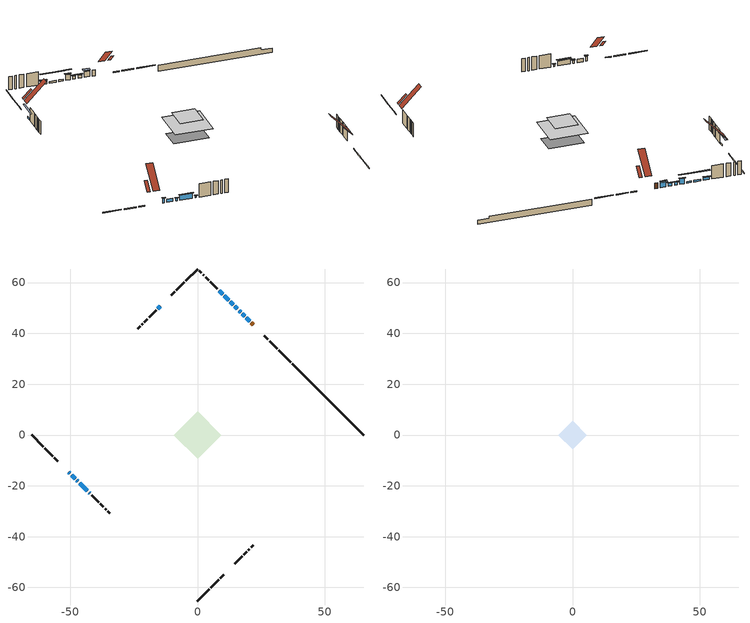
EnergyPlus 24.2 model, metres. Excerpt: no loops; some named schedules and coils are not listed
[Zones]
conditioned space
 floor adiabatic (AdiabaticFloorConstruction): -9.35,0 0,9.35 9.35,0 0,-9.35 z2.75
 floor foundation (Slab1 construction): -7,1.62 -1.62,7 7,-1.62 1.62,-7 z-1.98
 wall outside (RimJoist1 construction): 0,-65.33 4.62,-60.71 / -65.33,0 -60.71,-4.62 / 0,65.33 -4.62,60.71 / 36.65,28.68 32.03,33.3 z0.31:0.61
 wall outside (RimJoist2 construction): 5.28,-60.05 8.27,-57.06 / -60.05,-5.28 -57.06,-8.27 / -5.28,60.05 -8.27,57.06 / 31.37,33.95 28.39,36.94 z0.31:0.61
 wall outside (RimJoist3 construction): 8.92,-56.41 10.34,-54.98 / -56.41,-8.92 -54.98,-10.34 / -8.92,56.41 -10.34,54.98 / 27.73,37.6 26.31,39.02 z0.31:0.61
 wall outside (AdiabaticWallConstruction 1): 21.92,43.41 21.16,44.17 z0.31:2.34
 wall outside (AdiabaticWallConstruction): -50.6,-14.73 -50.2,-15.13 z0.31:1.99; 20.5,44.83 19.21,46.12 z0.31:2.44; -49.54,-15.78 -48.09,-17.24 z0.31:1.53; 18.55,46.78 17.69,47.64 / 17.03,48.3 16.39,48.94 / 9.95,55.38 8.51,56.82 z0.31:1.38; 15.73,49.6 14.65,50.68 z0.31:2.34; 14,51.33 12.95,52.38 / 12.3,53.03 10.61,54.72 / -14.73,50.6 -15.58,49.75 / -42.64,-22.69 -42.32,-23.01 z0.31:0.92; -47.44,-17.89 -47.04,-18.29 z0.31:1.28; -46.38,-18.94 -43.3,-22.03 z0.31:2.09
 wall outside (Wall1 construction): 14.73,-50.6 17.55,-47.78 / -41.66,-23.67 -38.84,-26.49 / -16.24,49.09 -19.05,46.27 / 7.86,57.47 5.04,60.29 z0.31:5.19
 wall outside (Wall2 construction): 18.21,-47.12 19.38,-45.95 / -38.19,-27.14 -37.01,-28.32 / -19.71,45.62 -20.88,44.45 / 4.38,60.95 3.21,62.12 z0.31:5.19
 wall outside (Wall3 construction): 20.04,-45.29 20.41,-44.92 / -36.36,-28.97 -35.99,-29.34 / -21.54,43.79 -21.91,43.42 / 2.55,62.78 2.18,63.14 z0.31:5.19
 wall outside (Wall4 construction): 21.06,-44.27 21.93,-43.39 / -35.33,-30 -34.46,-30.87 / -22.57,42.76 -23.44,41.89 / 1.53,63.8 0.66,64.67 z0.31:5.19
 wall foundation (FoundationWall1 construction): 37.31,28.02,-1.98 37.31,28.02,0.31 62.53,2.8,0.31 62.53,2.8,-0.47 65.33,0,-0.47 65.33,0,-1.98
 window (WindowConstruction 8): -50.6,-14.73 -50.2,-15.13 z0.31:1.99
 window (WindowConstruction 3): 20.5,44.83 19.21,46.12 z0.31:2.44
 window (WindowConstruction 4): -49.54,-15.79 -48.09,-17.24 z0.31:1.53
 window (WindowConstruction 5): 18.55,46.78 17.69,47.64 z0.31:1.38
 window (WindowConstruction 6): 17.03,48.3 16.39,48.94 z0.31:1.38
 window (WindowConstruction 7): 15.73,49.6 14.65,50.68 z0.31:2.34
 window (WindowConstruction 10): 13.99,51.33 12.95,52.38 z0.31:0.92
 window (WindowConstruction 11): 12.3,53.03 10.61,54.72 z0.31:0.92
 window (WindowConstruction 12): -14.73,50.6 -15.58,49.75 z0.31:0.92
 window (WindowConstruction 9): -47.44,-17.89 -47.04,-18.29 z0.31:1.28
 window (WindowConstruction): -46.38,-18.95 -43.3,-22.03 z0.31:2.09
 window (WindowConstruction 1): -42.64,-22.69 -42.32,-23.01 z0.31:0.92
 window (WindowConstruction 2): 9.95,55.38 8.51,56.81 z0.31:1.38
 door (Door): 21.92,43.41 21.16,44.17 z0.31:2.34
 ceiling adiabatic (AdiabaticFloorConstruction): 0,-9.35 9.35,0 0,9.35 -9.35,0 z2.75
 roof outside (Roof1 construction): 11.72,-53.6,5.19 9.68,-51.56,8.08 8.96,-52.28,8.08 11,-54.33,5.19; -53.6,-11.72,5.19 -51.56,-9.68,8.08 -52.28,-8.96,8.08 -54.33,-11,5.19; -11.72,53.6,5.19 -9.68,51.56,8.08 -8.96,52.28,8.08 -11,54.33,5.19; 24.93,40.4,5.19 22.88,38.36,8.08 23.61,37.63,8.08 25.65,39.68,5.19
attic - vented
 floor to conditioned space (Floor1 construction Reversed): -5.7,0 0,5.7 5.7,0 0,-5.7 z5.19
 roof outside (Roof2 construction): 14.08,-51.25,5.19 9.28,-46.46,11.97 7.59,-48.15,11.97 12.38,-52.95,5.19; -51.25,-14.08,5.19 -46.46,-9.28,11.97 -48.15,-7.59,11.97 -52.95,-12.38,5.19; -14.08,51.25,5.19 -9.28,46.46,11.97 -7.59,48.15,11.97 -12.38,52.95,5.19; 22.58,42.75,5.19 17.78,37.96,11.97 19.48,36.26,11.97 24.27,41.06,5.19
shading: -49.99,-15.34 -50.81,-14.52 -51.13,-14.85 -50.31,-15.67 z2.29; 19,46.33 20.71,44.62 21.58,45.48 19.86,47.19 z2.74; 17.48,47.85 18.76,46.57 19.09,46.89 17.8,48.18 z1.68; 16.18,49.15 17.24,48.08 17.57,48.41 16.5,49.48 z1.68; 14.44,50.89 15.94,49.39 16.27,49.71 14.77,51.21 z2.64; 10.8,54.53 16.15,49.18 16.48,49.5 11.12,54.86 z3.97; 8.45,56.88 14.45,50.87 14.78,51.2 8.78,57.2 z3.97; -17.74,47.59 -12.58,52.75 -12.9,53.08 -18.06,47.92 z3.97; -46.83,-18.5 -47.65,-17.68 -47.97,-18.01 -47.16,-18.82 z1.57; -43.09,-22.24 -46.6,-18.73 -46.92,-19.06 -43.41,-22.57 z2.39; -42.11,-23.22 -42.85,-22.48 -43.18,-22.8 -42.43,-23.55 z1.22; 8.3,57.03 10.16,55.17 10.49,55.49 8.63,57.35 z1.68
[Building]
Building 1: Terrain=Suburbs
[Site:Location]
Quebec Intl AP_QC: Latitude {deg}=46.8; Longitude {deg}=-71.38; Time Zone {hr}=-5; Elevation {m}=74; Keep Site Location Information=Yes
[Site:GroundTemperature:Shallow]
0.0108218, -2.24938, -2.43038, -1.3578, 2.94801, 7.23376, 10.9493, 13.303, 13.5029, 11.5886, 7.96783, 3.81355
[Site:WaterMainsTemperature]
Calculation Method=Schedule; Temperature Schedule=mains temperature schedule
[Material] Roughness=Rough; Thermal Absorptance=0.9
Name | Thickness {m} | Conductivity {W/m-K} | Density {kg/m3} | Specific Heat {J/kg-K} | Solar Absorptance | Visible Absorptance
asphalt or fiberglass shingles | 0.00635 | 0.162714 | 1121.4 | 1465.45 | 0.4 | 0.4
ceiling loosefill ins | 0.169333 | 0.0480833 | 16.02 | 1046.75 | 0.7 | 0.7
ceiling stud and cavity | 0.1397 | 1.18408 | 65.682 | 1177.47 | 0.7 | 0.7
concrete 4.0 in. | 0.1016 | 1.803125 | 2242.8 | 837.4 | 0.7 | 0.7
concrete 8.0 in. | 0.2032 | 1.803125 | 2242.8 | 837.4 | 0.7 | 0.7
door material | 0.04445 | 0.053851 | 512.64 | 1214.23 | 0.7 | 0.7
exterior vertical ins | 0.0307237 | 0.029427 | 32.04 | 1214.23 | 0.7 | 0.7
floor covering | 0.0127 | 0.0433444 | 54.468 | 1339.84 | 0.6 | 0.6
floor rigid ins; wall rigid ins | 0.512978 | 0.029427 | 32.04 | 1214.23 | 0.7 | 0.7
floor stud and cavity | 0.1397 | 1.75129 | 37.0049 | 1207.88 | 0.7 | 0.7
furniture material conditioned space 1 | 0.1524 | 0.115458 | 640.8 | 1214.23 | 0.6 | 0.6
gypsum board | 0.0127 | 0.160291 | 801 | 837.4 | 0.6 | 0.6
gypsum board 1 | 0.0127 | 0.160291 | 801 | 837.4 | 0.7 | 0.7
osb sheathing 0.5 in. | 0.0127 | 0.115458 | 512.64 | 1214.23 | 0.7 | 0.7
osb sheathing 0.75 in. | 0.01905 | 0.115458 | 512.64 | 1214.23 | 0.7 | 0.7
osb sheathing 2.0 in. | 0.0508 | 0.115458 | 512.64 | 1214.23 | 0.7 | 0.7
rim joist rigid ins; roof rigid ins | 0.051816 | 0.029427 | 32.04 | 1214.23 | 0.7 | 0.7
rim joist stud and cavity | 0.0508 | 0.0493517 | 125.044 | 1163.47 | 0.6 | 0.6
rim joist stud and cavity 1 | 0.0508 | 0.194335 | 50.32683 | 1063.81 | 0.6 | 0.6
rim joist stud and cavity 2 | 0.0508 | 0.11519 | 50.32683 | 1063.81 | 0.6 | 0.6
roof stud and cavity | 0.2032 | 0.150961 | 78.34581 | 1123.46 | 0.7 | 0.7
wall stud and cavity | 0.1397 | 0.101068 | 139.0536 | 1170.24 | 0.7 | 0.7
wall stud and cavity 1 | 0.1397 | 0.103171 | 139.0536 | 1170.24 | 0.7 | 0.7
wall stud and cavity 2 | 0.1397 | 0.111119 | 139.0536 | 1170.24 | 0.7 | 0.7
wall stud and cavity 3 | 0.1397 | 0.0911936 | 139.0536 | 1170.24 | 0.7 | 0.7
wall stud and cavity 4 | 0.0889 | 0.380278 | 52.3479 | 1209.89 | 0.7 | 0.7
wall stud and cavity 5 | 0.0889 | 0.391764 | 83.0341 | 1211.67 | 0.7 | 0.7
wood siding | 0.0254 | 0.102417 | 544.68 | 1172.36 | 0.4 | 0.4
wood siding 1; wood siding 2; wood siding 3 | 0.0254 | 0.102417 | 544.68 | 1172.36 | 0.7 | 0.7
[WindowMaterial:SimpleGlazingSystem]
Name | U-Factor {W/m2-K} | Solar Heat Gain Coefficient
WindowMaterial | 2.92587 | 0.62
WindowMaterial 1 | 3.02183 | 0.55
WindowMaterial 10 | 3.0082 | 0.51
WindowMaterial 11 | 3.02013 | 0.49
WindowMaterial 2 | 2.95256 | 0.58
WindowMaterial 3 | 2.97187 | 0.6
WindowMaterial 4 | 2.94461 | 0.59
WindowMaterial 5 | 2.94291 | 0.59
WindowMaterial 6 | 2.958238 | 0.57
WindowMaterial 7 | 2.98606 | 0.58
WindowMaterial 8 | 2.96789 | 0.62
WindowMaterial 9 | 3.0383 | 0.46
[Construction]
AdiabaticFloorConstruction: floor stud and cavity, floor rigid ins, osb sheathing 0.75 in., floor covering
AdiabaticWallConstruction: wood siding 2, wall rigid ins, wall stud and cavity 4, gypsum board
AdiabaticWallConstruction 1: wood siding 3, wall rigid ins, wall stud and cavity 4, gypsum board
Door: door material
Floor1 construction Reversed: gypsum board, ceiling stud and cavity, ceiling loosefill ins
FoundationWall1 construction: concrete 8.0 in., gypsum board 1
furniture construction conditioned space 1: furniture material conditioned space 1
PartitionWallConstruction: gypsum board, wall stud and cavity 5, gypsum board
RimJoist1 construction: wood siding 1, rim joist rigid ins, osb sheathing 2.0 in., rim joist stud and cavity
RimJoist2 construction: wood siding 1, rim joist stud and cavity 1
RimJoist3 construction: wood siding 1, rim joist stud and cavity 2
Roof1 construction: asphalt or fiberglass shingles, roof rigid ins, osb sheathing 0.75 in., roof stud and cavity, gypsum board
Roof2 construction: asphalt or fiberglass shingles
Slab1 construction: concrete 4.0 in.
Wall1 construction: wood siding, osb sheathing 0.5 in., wall stud and cavity, gypsum board
Wall2 construction: wood siding, osb sheathing 0.5 in., wall stud and cavity 1, gypsum board
Wall3 construction: wood siding, osb sheathing 0.5 in., wall stud and cavity 2, gypsum board
Wall4 construction: wood siding, osb sheathing 0.5 in., wall stud and cavity 3, gypsum board
WindowConstruction: WindowMaterial
WindowConstruction 1: WindowMaterial 1
WindowConstruction 10: WindowMaterial 10
WindowConstruction 11; WindowConstruction 12: WindowMaterial 11
WindowConstruction 2: WindowMaterial 2
WindowConstruction 3: WindowMaterial 3
WindowConstruction 4: WindowMaterial 4
WindowConstruction 5: WindowMaterial 5
WindowConstruction 6: WindowMaterial 6
WindowConstruction 7: WindowMaterial 7
WindowConstruction 8: WindowMaterial 8
WindowConstruction 9: WindowMaterial 9
[Zone] Multiplier=1; Part of Total Floor Area=Yes
Name | Volume {m3}
attic - vented | 61.8023
conditioned space | 671.1
[Space]
Name | Zone | Volume {m3}
attic - vented 1 | attic - vented | 61.8023
conditioned space 1 | conditioned space | 671.1
[ZoneInfiltration:EffectiveLeakageArea]
infil attic - vented 1: Zone or Space=attic - vented 1; Schedule=Always On Discrete; Effective Air Leakage Area {cm2}=2401.11; Stack Coefficient=0.000471545; Wind Coefficient=1.46717e-05
[ZoneMixing]
whole house fan mix: Zone or Space=attic - vented; Schedule=Always On Continuous; Design Flow Rate Calculation Method=Flow/Zone; Design Flow Rate {m3/s}=0; Source Zone or Space=conditioned space
[SurfaceProperty:ExposedFoundationPerimeter]
Slab1: Exposed Perimeter Calculation Method=TotalExposedPerimeter; Total Exposed Perimeter {m}=39.624
[InternalMass] Zone or ZoneList=conditioned space; Space or SpaceList=conditioned space 1
Name | Construction | Surface Area {m2}
furniture mass conditioned space 1 | furniture construction conditioned space 1 | 107.04
partition wall mass | PartitionWallConstruction | 267.601
[Lights]
interior lighting: Zone or ZoneList or Space or SpaceList=conditioned space 1; Schedule=interior lighting schedule; Design Level Calculation Method=LightingLevel; Lighting Level {W}=343.2; Return Air Fraction=0; Fraction Radiant=0.6; Fraction Visible=0.2; Fraction Replaceable=1
[People]
occupants: Zone or ZoneList or Space or SpaceList=conditioned space 1; Number of People Schedule=occupants schedule; Number of People Calculation Method=People; Number of People=3; Fraction Radiant=0.314171; Sensible Heat Fraction=0.56303; Activity Level Schedule=occupants activity schedule; Carbon Dioxide Generation Rate {m3/s-W}=0; Enable ASHRAE 55 Comfort Warnings=No; Mean Radiant Temperature Calculation Type=EnclosureAveraged
[ElectricEquipment] Zone or ZoneList or Space or SpaceList=conditioned space 1; Design Level Calculation Method=EquipmentLevel
Name | Schedule | Design Level {W} | Fraction Latent | Fraction Radiant | Fraction Lost
clothes dryer | clothes dryer schedule | 140.772 | 0.015 | 0.081 | 0.85
clothes washer | clothes washer schedule | 32.1985 | 0.03 | 0.162 | 0.7
cooking range | cooking range schedule | 215.147 | 0.08 | 0.432 | 0.2
dishwasher | dishwasher schedule | 66.8632 | 0.3 | 0.18 | 0.4
fridge | fridge schedule | 72.9452 | 0 | 0.6 | 0
mech vent bath fan 0 | mech vent bath fan 0 schedule | 50.2 | 0 | 0 | 1
mech vent bath fan 1 | mech vent bath fan 1 schedule | 50.2 | 0 | 0 | 1
mech vent house fan | mech vent house fan schedule | 0 | 0 | 0 | 1
mech vent house fan cfis | mech vent house fan cfis schedule | 0 | 0 | 0 | 0
mech vent range fan 0 | mech vent range fan 0 schedule | 57 | 0 | 0 | 1
misc plug loads | misc plug loads schedule | 494.7 | 0.045 | 0.513 | 0.1
whole house fan | Always On Discrete | 0 | 0 | 0 | 1
[OtherEquipment] Zone or ZoneList or Space or SpaceList=conditioned space 1; Design Level Calculation Method=EquipmentLevel
Name | Fuel Type | Schedule | Design Level {W} | Fraction Latent | Fraction Radiant | Fraction Lost
clothes dryer 1 | Electricity | clothes dryer schedule | 0 | 0.015 | 0.081 | 0.85
cooking range 1 | Electricity | cooking range schedule | 0 | 0.08 | 0.432 | 0.2
general water use latent | None | general water use schedule | 62.594 | 1 | 0 | 0
general water use sensible | None | general water use schedule | -61.6891 | 0 | 0.6 | 0
mech vent house fan latent load | None | Always On Discrete | 0 | 1 | 0 | 0
mech vent house fan sensible load | None | Always On Discrete | 0 | 0 | 0 | 0
water heater energy adjustment1 | Electricity | Always On Discrete | 0.01 | 0 | 0 | 1
[ZoneInfiltration:DesignFlowRate] Zone or ZoneList or Space or SpaceList=conditioned space 1; Schedule=Always On Discrete; Design Flow Rate Calculation Method=Flow/Zone; Design Flow Rate {m3/s}=0
infil flow; natural vent flow; whole house fan flow
[ZoneControl:Thermostat]
conditioned space Thermostat: Zone or ZoneList=conditioned space; Control Type Schedule=conditioned space Thermostat Schedule; Control 1=conditioned space temperature setpoint; Temperature Difference Between Cutout And Setpoint {deltaC}=0
[ThermostatSetpoint:DualSetpoint]
conditioned space temperature setpoint: Heating Setpoint Temperature Schedule=heating setpoint; Cooling Setpoint Temperature Schedule=cooling setpoint
[AirLoopHVAC:UnitarySystem]
unit heater unitary system: Control Type=Load; Controlling Zone or Thermostat Location=conditioned space; Dehumidification Control Type=None; Availability Schedule=Always On Discrete; Supply Fan=unit heater supply fan; Fan Placement=BlowThrough; Supply Air Fan Operating Mode Schedule=unit heater auto fan schedule; Heating Coil=unit heater htg coil; DX Heating Coil Sizing Ratio=1; Use DOAS DX Cooling Coil=No; Minimum Supply Air Temperature {C}=2; Latent Load Control=SensibleOnlyLoadControl; Cooling Supply Air Flow Rate Method=None; Heating Supply Air Flow Rate Method=SupplyAirFlowRate; Heating Supply Air Flow Rate {m3/s}=0.00141584; No Load Supply Air Flow Rate Method=SupplyAirFlowRate; No Load Supply Air Flow Rate {m3/s}=0; No Load Supply Air Flow Rate Control Set To Low Speed=Yes; Maximum Supply Air Temperature {C}=48.8889; Maximum Outdoor Dry-Bulb Temperature for Supplemental Heater Operation {C}=21; Ancillary On-Cycle Electric Power {W}=0; Ancillary Off-Cycle Electric Power {W}=0
[Zone equipment]
conditioned space: electric baseboard, unit heater unitary system
[Foundation:Kiva]
Foundation Kiva 1: Initial Indoor Air Temperature {C}=18; Wall Height Above Grade {m}=0.309982; Wall Depth Below Slab {m}=0.2032; Custom Block Material Name 1=exterior vertical ins; Custom Block Depth 1 {m}=2.28999; Custom Block X Position 1 {m}=0.2159; Custom Block Z Position 1 {m}=0
[Foundation:Kiva:Settings]
Soil Conductivity {W/m-K}=0.849921; Soil Density {kg/m3}=1842.3; Soil Specific Heat {J/kg-K}=418.7; Ground Solar Absorptivity=0.9; Ground Thermal Absorptivity=0.9; Ground Surface Roughness {m}=0.03; Far-Field Width {m}=40; Deep-Ground Boundary Condition=ZeroFlux; Deep-Ground Depth {m}=40; Minimum Cell Dimension {m}=0.2; Maximum Cell Growth Coefficient=3; Simulation Timestep=Timestep
[Exterior:Lights]
exterior lighting: Schedule=exterior lighting schedule; Design Level {W}=75.6
[EnergyManagementSystem:Sensor] Output:Variable or Output:Meter Index Key=conditioned space
Name | Output:Variable or Output:Meter
conditioned_space_clg_unmet_s | Zone Cooling Setpoint Not Met Time
conditioned_space_htg_unmet_s | Zone Heating Setpoint Not Met Time
fridge_tin_s; tin_s; tin_s_1 | Zone Mean Air Temperature
tout_s | Zone Outdoor Air Drybulb Temperature
win_s | Zone Air Humidity Ratio
[Schedule:Constant]
Name | Hourly Value
Always On Continuous; mech vent house fan schedule; mech vent house fan cfis schedule; Always On Discrete | 1
occupants activity schedule | 117.228
fridge schedule; unit heater auto fan schedule | 0
[Schedule:Week:Daily]
interior lighting schedule Week Rule - Jan1-Jan27: interior lighting schedule day, interior lighting schedule day, interior lighting schedule day, interior lighting schedule day, interior lighting schedule day, interior lighting schedule day, interior lighting schedule day, interior lighting schedule default day, interior lighting schedule default day, interior lighting schedule default day, interior lighting schedule default day, interior lighting schedule default day
interior lighting schedule Week Rule - Jan28-Feb3: interior lighting schedule day, interior lighting schedule day, interior lighting schedule day, interior lighting schedule day, interior lighting schedule day 1, interior lighting schedule day 1, interior lighting schedule day 1, interior lighting schedule default day, interior lighting schedule default day, interior lighting schedule default day, interior lighting schedule default day, interior lighting schedule default day
interior lighting schedule Week Rule - Feb4-Feb24: interior lighting schedule day 1, interior lighting schedule day 1, interior lighting schedule day 1, interior lighting schedule day 1, interior lighting schedule day 1, interior lighting schedule day 1, interior lighting schedule day 1, interior lighting schedule default day, interior lighting schedule default day, interior lighting schedule default day, interior lighting schedule default day, interior lighting schedule default day
interior lighting schedule Week Rule - Feb25-Mar3: interior lighting schedule day 1, interior lighting schedule day 1, interior lighting schedule day 1, interior lighting schedule day 1, interior lighting schedule day 2, interior lighting schedule day 2, interior lighting schedule day 2, interior lighting schedule default day, interior lighting schedule default day, interior lighting schedule default day, interior lighting schedule default day, interior lighting schedule default day
interior lighting schedule Week Rule - Mar4-Mar31: interior lighting schedule day 2, interior lighting schedule day 2, interior lighting schedule day 2, interior lighting schedule day 2, interior lighting schedule day 2, interior lighting schedule day 2, interior lighting schedule day 2, interior lighting schedule default day, interior lighting schedule default day, interior lighting schedule default day, interior lighting schedule default day, interior lighting schedule default day
interior lighting schedule Week Rule - Apr1-Apr28: interior lighting schedule day 3, interior lighting schedule day 3, interior lighting schedule day 3, interior lighting schedule day 3, interior lighting schedule day 3, interior lighting schedule day 3, interior lighting schedule day 3, interior lighting schedule default day, interior lighting schedule default day, interior lighting schedule default day, interior lighting schedule default day, interior lighting schedule default day
interior lighting schedule Week Rule - Apr29-May5: interior lighting schedule day 3, interior lighting schedule day 3, interior lighting schedule day 4, interior lighting schedule day 4, interior lighting schedule day 4, interior lighting schedule day 4, interior lighting schedule day 4, interior lighting schedule default day, interior lighting schedule default day, interior lighting schedule default day, interior lighting schedule default day, interior lighting schedule default day
interior lighting schedule Week Rule - May6-May26: interior lighting schedule day 4, interior lighting schedule day 4, interior lighting schedule day 4, interior lighting schedule day 4, interior lighting schedule day 4, interior lighting schedule day 4, interior lighting schedule day 4, interior lighting schedule default day, interior lighting schedule default day, interior lighting schedule default day, interior lighting schedule default day, interior lighting schedule default day
interior lighting schedule Week Rule - May27-Jun2: interior lighting schedule day 4, interior lighting schedule day 4, interior lighting schedule day 4, interior lighting schedule day 4, interior lighting schedule day 4, interior lighting schedule day 5, interior lighting schedule day 5, interior lighting schedule default day, interior lighting schedule default day, interior lighting schedule default day, interior lighting schedule default day, interior lighting schedule default day
interior lighting schedule Week Rule - Jun3-Jun30: interior lighting schedule day 5, interior lighting schedule day 5, interior lighting schedule day 5, interior lighting schedule day 5, interior lighting schedule day 5, interior lighting schedule day 5, interior lighting schedule day 5, interior lighting schedule default day, interior lighting schedule default day, interior lighting schedule default day, interior lighting schedule default day, interior lighting schedule default day
interior lighting schedule Week Rule - Jul1-Jul28: interior lighting schedule day 6, interior lighting schedule day 6, interior lighting schedule day 6, interior lighting schedule day 6, interior lighting schedule day 6, interior lighting schedule day 6, interior lighting schedule day 6, interior lighting schedule default day, interior lighting schedule default day, interior lighting schedule default day, interior lighting schedule default day, interior lighting schedule default day
interior lighting schedule Week Rule - Jul29-Aug4: interior lighting schedule day 6, interior lighting schedule day 6, interior lighting schedule day 6, interior lighting schedule day 7, interior lighting schedule day 7, interior lighting schedule day 7, interior lighting schedule day 7, interior lighting schedule default day, interior lighting schedule default day, interior lighting schedule default day, interior lighting schedule default day, interior lighting schedule default day
interior lighting schedule Week Rule - Aug5-Aug25: interior lighting schedule day 7, interior lighting schedule day 7, interior lighting schedule day 7, interior lighting schedule day 7, interior lighting schedule day 7, interior lighting schedule day 7, interior lighting schedule day 7, interior lighting schedule default day, interior lighting schedule default day, interior lighting schedule default day, interior lighting schedule default day, interior lighting schedule default day
interior lighting schedule Week Rule - Aug26-Sep1: interior lighting schedule day 7, interior lighting schedule day 7, interior lighting schedule day 7, interior lighting schedule day 7, interior lighting schedule day 7, interior lighting schedule day 7, interior lighting schedule day 8, interior lighting schedule default day, interior lighting schedule default day, interior lighting schedule default day, interior lighting schedule default day, interior lighting schedule default day
interior lighting schedule Week Rule - Sep2-Sep29: interior lighting schedule day 8, interior lighting schedule day 8, interior lighting schedule day 8, interior lighting schedule day 8, interior lighting schedule day 8, interior lighting schedule day 8, interior lighting schedule day 8, interior lighting schedule default day, interior lighting schedule default day, interior lighting schedule default day, interior lighting schedule default day, interior lighting schedule default day
interior lighting schedule Week Rule - Sep30-Oct6: interior lighting schedule day 8, interior lighting schedule day 9, interior lighting schedule day 9, interior lighting schedule day 9, interior lighting schedule day 9, interior lighting schedule day 9, interior lighting schedule day 9, interior lighting schedule default day, interior lighting schedule default day, interior lighting schedule default day, interior lighting schedule default day, interior lighting schedule default day
interior lighting schedule Week Rule - Oct7-Oct27: interior lighting schedule day 9, interior lighting schedule day 9, interior lighting schedule day 9, interior lighting schedule day 9, interior lighting schedule day 9, interior lighting schedule day 9, interior lighting schedule day 9, interior lighting schedule default day, interior lighting schedule default day, interior lighting schedule default day, interior lighting schedule default day, interior lighting schedule default day
interior lighting schedule Week Rule - Oct28-Nov3: interior lighting schedule day 9, interior lighting schedule day 9, interior lighting schedule day 9, interior lighting schedule day 9, interior lighting schedule day 10, interior lighting schedule day 10, interior lighting schedule day 10, interior lighting schedule default day, interior lighting schedule default day, interior lighting schedule default day, interior lighting schedule default day, interior lighting schedule default day
interior lighting schedule Week Rule - Nov4-Nov24: interior lighting schedule day 10, interior lighting schedule day 10, interior lighting schedule day 10, interior lighting schedule day 10, interior lighting schedule day 10, interior lighting schedule day 10, interior lighting schedule day 10, interior lighting schedule default day, interior lighting schedule default day, interior lighting schedule default day, interior lighting schedule default day, interior lighting schedule default day
interior lighting schedule Week Rule - Nov25-Dec1: interior lighting schedule day 10, interior lighting schedule day 10, interior lighting schedule day 10, interior lighting schedule day 10, interior lighting schedule day 10, interior lighting schedule day 10, interior lighting schedule day 11, interior lighting schedule default day, interior lighting schedule default day, interior lighting schedule default day, interior lighting schedule default day, interior lighting schedule default day
interior lighting schedule Week Rule - Dec2-Dec31: interior lighting schedule day 11, interior lighting schedule day 11, interior lighting schedule day 11, interior lighting schedule day 11, interior lighting schedule day 11, interior lighting schedule day 11, interior lighting schedule day 11, interior lighting schedule default day, interior lighting schedule default day, interior lighting schedule default day, interior lighting schedule default day, interior lighting schedule default day
occupants schedule Week Rule - Jan1-Dec31: occupants schedule day, occupants schedule day, occupants schedule day, occupants schedule day, occupants schedule day, occupants schedule day, occupants schedule day, occupants schedule default day, occupants schedule default day, occupants schedule default day, occupants schedule default day, occupants schedule default day
clothes dryer schedule Week Rule - Jan1-Dec31: clothes dryer schedule day, clothes dryer schedule day, clothes dryer schedule day, clothes dryer schedule day, clothes dryer schedule day, clothes dryer schedule day, clothes dryer schedule day, clothes dryer schedule default day, clothes dryer schedule default day, clothes dryer schedule default day, clothes dryer schedule default day, clothes dryer schedule default day
clothes washer schedule Week Rule - Jan1-Dec31: clothes washer schedule day, clothes washer schedule day, clothes washer schedule day, clothes washer schedule day, clothes washer schedule day, clothes washer schedule day, clothes washer schedule day, clothes washer schedule default day, clothes washer schedule default day, clothes washer schedule default day, clothes washer schedule default day, clothes washer schedule default day
cooking range schedule Week Rule - Jan1-Dec31: cooking range schedule day, cooking range schedule day, cooking range schedule day, cooking range schedule day, cooking range schedule day, cooking range schedule day, cooking range schedule day, cooking range schedule default day, cooking range schedule default day, cooking range schedule default day, cooking range schedule default day, cooking range schedule default day
dishwasher schedule Week Rule - Jan1-Dec31: dishwasher schedule day, dishwasher schedule day, dishwasher schedule day, dishwasher schedule day, dishwasher schedule day, dishwasher schedule day, dishwasher schedule day, dishwasher schedule default day, dishwasher schedule default day, dishwasher schedule default day, dishwasher schedule default day, dishwasher schedule default day
mech vent bath fan 0 schedule Week Rule - Jan1-Dec31: mech vent bath fan 0 schedule day, mech vent bath fan 0 schedule day, mech vent bath fan 0 schedule day, mech vent bath fan 0 schedule day, mech vent bath fan 0 schedule day, mech vent bath fan 0 schedule day, mech vent bath fan 0 schedule day, mech vent bath fan 0 schedule default day, mech vent bath fan 0 schedule default day, mech vent bath fan 0 schedule default day, mech vent bath fan 0 schedule default day, mech vent bath fan 0 schedule default day
mech vent bath fan 1 schedule Week Rule - Jan1-Dec31: mech vent bath fan 1 schedule day, mech vent bath fan 1 schedule day, mech vent bath fan 1 schedule day, mech vent bath fan 1 schedule day, mech vent bath fan 1 schedule day, mech vent bath fan 1 schedule day, mech vent bath fan 1 schedule day, mech vent bath fan 1 schedule default day, mech vent bath fan 1 schedule default day, mech vent bath fan 1 schedule default day, mech vent bath fan 1 schedule default day, mech vent bath fan 1 schedule default day
mech vent range fan 0 schedule Week Rule - Jan1-Dec31: mech vent range fan 0 schedule day, mech vent range fan 0 schedule day, mech vent range fan 0 schedule day, mech vent range fan 0 schedule day, mech vent range fan 0 schedule day, mech vent range fan 0 schedule day, mech vent range fan 0 schedule day, mech vent range fan 0 schedule default day, mech vent range fan 0 schedule default day, mech vent range fan 0 schedule default day, mech vent range fan 0 schedule default day, mech vent range fan 0 schedule default day
misc plug loads schedule Week Rule - Jan1-Dec31: misc plug loads schedule day, misc plug loads schedule day, misc plug loads schedule day, misc plug loads schedule day, misc plug loads schedule day, misc plug loads schedule day, misc plug loads schedule day, misc plug loads schedule default day, misc plug loads schedule default day, misc plug loads schedule default day, misc plug loads schedule default day, misc plug loads schedule default day
general water use schedule Week Rule - Jan1-Dec31: general water use schedule day, general water use schedule day, general water use schedule day, general water use schedule day, general water use schedule day, general water use schedule day, general water use schedule day, general water use schedule default day, general water use schedule default day, general water use schedule default day, general water use schedule default day, general water use schedule default day
exterior lighting schedule Week Rule - Jan1-Jan27: exterior lighting schedule day, exterior lighting schedule day, exterior lighting schedule day, exterior lighting schedule day, exterior lighting schedule day, exterior lighting schedule day, exterior lighting schedule day, exterior lighting schedule default day, exterior lighting schedule default day, exterior lighting schedule default day, exterior lighting schedule default day, exterior lighting schedule default day
exterior lighting schedule Week Rule - Jan28-Feb3: exterior lighting schedule day, exterior lighting schedule day, exterior lighting schedule day, exterior lighting schedule day, exterior lighting schedule day 1, exterior lighting schedule day 1, exterior lighting schedule day 1, exterior lighting schedule default day, exterior lighting schedule default day, exterior lighting schedule default day, exterior lighting schedule default day, exterior lighting schedule default day
exterior lighting schedule Week Rule - Feb4-Feb24: exterior lighting schedule day 1, exterior lighting schedule day 1, exterior lighting schedule day 1, exterior lighting schedule day 1, exterior lighting schedule day 1, exterior lighting schedule day 1, exterior lighting schedule day 1, exterior lighting schedule default day, exterior lighting schedule default day, exterior lighting schedule default day, exterior lighting schedule default day, exterior lighting schedule default day
exterior lighting schedule Week Rule - Feb25-Mar3: exterior lighting schedule day 1, exterior lighting schedule day 1, exterior lighting schedule day 1, exterior lighting schedule day 1, exterior lighting schedule day 2, exterior lighting schedule day 2, exterior lighting schedule day 2, exterior lighting schedule default day, exterior lighting schedule default day, exterior lighting schedule default day, exterior lighting schedule default day, exterior lighting schedule default day
exterior lighting schedule Week Rule - Mar4-Mar31: exterior lighting schedule day 2, exterior lighting schedule day 2, exterior lighting schedule day 2, exterior lighting schedule day 2, exterior lighting schedule day 2, exterior lighting schedule day 2, exterior lighting schedule day 2, exterior lighting schedule default day, exterior lighting schedule default day, exterior lighting schedule default day, exterior lighting schedule default day, exterior lighting schedule default day
exterior lighting schedule Week Rule - Apr1-Apr28: exterior lighting schedule day 3, exterior lighting schedule day 3, exterior lighting schedule day 3, exterior lighting schedule day 3, exterior lighting schedule day 3, exterior lighting schedule day 3, exterior lighting schedule day 3, exterior lighting schedule default day, exterior lighting schedule default day, exterior lighting schedule default day, exterior lighting schedule default day, exterior lighting schedule default day
[Schedule:Year]
interior lighting schedule: interior lighting schedule Week Rule - Jan1-Jan27, 1, 1, 1, 27, interior lighting schedule Week Rule - Jan28-Feb3, 1, 28, 2, 3, interior lighting schedule Week Rule - Feb4-Feb24, 2, 4, 2, 24, interior lighting schedule Week Rule - Feb25-Mar3, 2, 25, 3, 3, interior lighting schedule Week Rule - Mar4-Mar31, 3, 4, 3, 31, interior lighting schedule Week Rule - Apr1-Apr28, 4, 1, 4, 28, interior lighting schedule Week Rule - Apr29-May5, 4, 29, 5, 5, interior lighting schedule Week Rule - May6-May26, 5, 6, 5, 26, interior lighting schedule Week Rule - May27-Jun2, 5, 27, 6, 2, interior lighting schedule Week Rule - Jun3-Jun30, 6, 3, 6, 30, interior lighting schedule Week Rule - Jul1-Jul28, 7, 1, 7, 28, interior lighting schedule Week Rule - Jul29-Aug4, 7, 29, 8, 4, interior lighting schedule Week Rule - Aug5-Aug25, 8, 5, 8, 25, interior lighting schedule Week Rule - Aug26-Sep1, 8, 26, 9, 1, interior lighting schedule Week Rule - Sep2-Sep29, 9, 2, 9, 29, interior lighting schedule Week Rule - Sep30-Oct6, 9, 30, 10, 6, interior lighting schedule Week Rule - Oct7-Oct27, 10, 7, 10, 27, interior lighting schedule Week Rule - Oct28-Nov3, 10, 28, 11, 3, interior lighting schedule Week Rule - Nov4-Nov24, 11, 4, 11, 24, interior lighting schedule Week Rule - Nov25-Dec1, 11, 25, 12, 1, interior lighting schedule Week Rule - Dec2-Dec31, 12, 2, 12, 31
occupants schedule: occupants schedule Week Rule - Jan1-Dec31, 1, 1, 12, 31
clothes dryer schedule: clothes dryer schedule Week Rule - Jan1-Dec31, 1, 1, 12, 31
clothes washer schedule: clothes washer schedule Week Rule - Jan1-Dec31, 1, 1, 12, 31
cooking range schedule: cooking range schedule Week Rule - Jan1-Dec31, 1, 1, 12, 31
dishwasher schedule: dishwasher schedule Week Rule - Jan1-Dec31, 1, 1, 12, 31
mech vent bath fan 0 schedule: mech vent bath fan 0 schedule Week Rule - Jan1-Dec31, 1, 1, 12, 31
mech vent bath fan 1 schedule: mech vent bath fan 1 schedule Week Rule - Jan1-Dec31, 1, 1, 12, 31
mech vent range fan 0 schedule: mech vent range fan 0 schedule Week Rule - Jan1-Dec31, 1, 1, 12, 31
misc plug loads schedule: misc plug loads schedule Week Rule - Jan1-Dec31, 1, 1, 12, 31
general water use schedule: general water use schedule Week Rule - Jan1-Dec31, 1, 1, 12, 31
exterior lighting schedule: exterior lighting schedule Week Rule - Jan1-Jan27, 1, 1, 1, 27, exterior lighting schedule Week Rule - Jan28-Feb3, 1, 28, 2, 3, exterior lighting schedule Week Rule - Feb4-Feb24, 2, 4, 2, 24, exterior lighting schedule Week Rule - Feb25-Mar3, 2, 25, 3, 3, exterior lighting schedule Week Rule - Mar4-Mar31, 3, 4, 3, 31, exterior lighting schedule Week Rule - Apr1-Apr28, 4, 1, 4, 28, exterior lighting schedule Week Rule - Apr29-May5, 4, 29, 5, 5, exterior lighting schedule Week Rule - May6-May26, 5, 6, 5, 26, exterior lighting schedule Week Rule - May27-Jun2, 5, 27, 6, 2, exterior lighting schedule Week Rule - Jun3-Jun30, 6, 3, 6, 30, exterior lighting schedule Week Rule - Jul1-Jul28, 7, 1, 7, 28, exterior lighting schedule Week Rule - Jul29-Aug4, 7, 29, 8, 4, exterior lighting schedule Week Rule - Aug5-Aug25, 8, 5, 8, 25, exterior lighting schedule Week Rule - Aug26-Sep1, 8, 26, 9, 1, exterior lighting schedule Week Rule - Sep2-Sep29, 9, 2, 9, 29, exterior lighting schedule Week Rule - Sep30-Oct6, 9, 30, 10, 6, exterior lighting schedule Week Rule - Oct7-Oct27, 10, 7, 10, 27, exterior lighting schedule Week Rule - Oct28-Nov3, 10, 28, 11, 3, exterior lighting schedule Week Rule - Nov4-Nov24, 11, 4, 11, 24, exterior lighting schedule Week Rule - Nov25-Dec1, 11, 25, 12, 1, exterior lighting schedule Week Rule - Dec2-Dec31, 12, 2, 12, 31
[Schedule:Compact]
conditioned space Thermostat Schedule: Through: 12/31, For: AllDays, Until: 24:00, 4
mains temperature schedule: Through: 01/01, For: AllDays, Until: 24:00, 5.175, Through: 01/02, For: AllDays, Until: 24:00, 5.10167, Through: 01/03, For: AllDays, Until: 24:00, 5.02889, Through: 01/04, For: AllDays, Until: 24:00, 4.95778, Through: 01/05, For: AllDays, Until: 24:00, 4.88778, Through: 01/06, For: AllDays, Until: 24:00, 4.81833, Through: 01/07, For: AllDays, Until: 24:00, 4.75056, Through: 01/08, For: AllDays, Until: 24:00, 4.68389, Through: 01/09, For: AllDays, Until: 24:00, 4.61833, Through: 01/10, For: AllDays, Until: 24:00, 4.55389, Through: 01/11, For: AllDays, Until: 24:00, 4.49056, Through: 01/12, For: AllDays, Until: 24:00, 4.42889, Through: 01/13, For: AllDays, Until: 24:00, 4.36778, Through: 01/14, For: AllDays, Until: 24:00, 4.30889, Through: 01/15, For: AllDays, Until: 24:00, 4.25056, Through: 01/16, For: AllDays, Until: 24:00, 4.19389, Through: 01/17, For: AllDays, Until: 24:00, 4.13833, Through: 01/18, For: AllDays, Until: 24:00, 4.08444, Through: 01/19, For: AllDays, Until: 24:00, 4.03167, Through: 01/20, For: AllDays, Until: 24:00, 3.98056, Through: 01/21, For: AllDays, Until: 24:00, 3.93056, Through: 01/22, For: AllDays, Until: 24:00, 3.88222, Through: 01/23, For: AllDays, Until: 24:00, 3.835, Through: 01/24, For: AllDays, Until: 24:00, 3.78944, Through: 01/25, For: AllDays, Until: 24:00, 3.74556, Through: 01/26, For: AllDays, Until: 24:00, 3.70278, Through: 01/27, For: AllDays, Until: 24:00, 3.66167, Through: 01/28, For: AllDays, Until: 24:00, 3.62167, Through: 01/29, For: AllDays, Until: 24:00, 3.58389, Through: 01/30, For: AllDays, Until: 24:00, 3.54722, Through: 01/31, For: AllDays, Until: 24:00, 3.51167, Through: 02/01, For: AllDays, Until: 24:00, 3.47833, Through: 02/02, For: AllDays, Until: 24:00, 3.44611, Through: 02/03, For: AllDays, Until: 24:00, 3.41556, Through: 02/04, For: AllDays, Until: 24:00, 3.38667, Through: 02/05, For: AllDays, Until: 24:00, 3.35944, Through: 02/06, For: AllDays, Until: 24:00, 3.33389, Through: 02/07, For: AllDays, Until: 24:00, 3.30944, Through: 02/08, For: AllDays, Until: 24:00, 3.28667, Through: 02/09, For: AllDays, Until: 24:00, 3.26611, Through: 02/10, For: AllDays, Until: 24:00, 3.24667, Through: 02/11, For: AllDays, Until: 24:00, 3.22889, Through: 02/12, For: AllDays, Until: 24:00, 3.21278, Through: 02/13, For: AllDays, Until: 24:00, 3.19833, Through: 02/14, For: AllDays, Until: 24:00, 3.18556, Through: 02/15, For: AllDays, Until: 24:00, 3.17389, Through: 02/16, For: AllDays, Until: 24:00, 3.16444, Through: 02/17, For: AllDays, Until: 24:00, 3.15667, Through: 02/18, For: AllDays, Until: 24:00, 3.15056, Through: 02/19, For: AllDays, Until: 24:00, 3.14556, Through: 02/20, For: AllDays, Until: 24:00, 3.14278, Through: 02/21, For: AllDays, Until: 24:00, 3.14111, Through: 02/22, For: AllDays, Until: 24:00, 3.14167, Through: 02/23, For: AllDays, Until: 24:00, 3.14333, Through: 02/24, For: AllDays, Until: 24:00, 3.14722, Through: 02/25, For: AllDays, Until: 24:00, 3.15222, Through: 02/26, For: AllDays, Until: 24:00, 3.15944, Through: 02/27, For: AllDays, Until: 24:00, 3.16778, Through: 02/28, For: AllDays, Until: 24:00, 3.17778, Through: 03/01, For: AllDays, Until: 24:00, 3.18944, Through: 03/02, For: AllDays, Until: 24:00, 3.20333, Through: 03/03, For: AllDays, Until: 24:00, 3.21833, Through: 03/04, For: AllDays, Until: 24:00, 3.235, Through: 03/05, For: AllDays, Until: 24:00, 3.25333, Through: 03/06, For: AllDays, Until: 24:00, 3.27333, Through: 03/07, For: AllDays, Until: 24:00, 3.29444, Through: 03/08, For: AllDays, Until: 24:00, 3.31778, Through: 03/09, For: AllDays, Until: 24:00, 3.34222, Through: 03/10, For: AllDays, Until: 24:00, 3.36889, Through: 03/11, For: AllDays, Until: 24:00, 3.39667, Through: 03/12, For: AllDays, Until: 24:00, 3.42611, Through: 03/13, For: AllDays, Until: 24:00, 3.45722, Through: 03/14, For: AllDays, Until: 24:00, 3.49, Through: 03/15, For: AllDays, Until: 24:00, 3.52389, Through: 03/16, For: AllDays, Until: 24:00, 3.55944, Through: 03/17, For: AllDays, Until: 24:00, 3.59667, Through: 03/18, For: AllDays, Until: 24:00, 3.63556, Through: 03/19, For: AllDays, Until: 24:00, 3.67556, Through: 03/20, For: AllDays, Until: 24:00, 3.71722, Through: 03/21, For: AllDays, Until: 24:00, 3.76056, Through: 03/22, For: AllDays, Until: 24:00, 3.80556, Through: 03/23, For: AllDays, Until: 24:00, 3.85111, Through: 03/24, For: AllDays, Until: 24:00, 3.89889, Through: 03/25, For: AllDays, Until: 24:00, 3.94778, Through: 03/26, For: AllDays, Until: 24:00, 3.99833, Through: 03/27, For: AllDays, Until: 24:00, 4.05, Through: 03/28, For: AllDays, Until: 24:00, 4.10333, Through: 03/29, For: AllDays, Until: 24:00, 4.15778, Through: 03/30, For: AllDays, Until: 24:00, 4.21333, Through: 03/31, For: AllDays, Until: 24:00, 4.27056, Through: 04/01, For: AllDays, Until: 24:00, 4.32944, Through: 04/02, For: AllDays, Until: 24:00, 4.38889, Through: 04/03, For: AllDays, Until: 24:00, 4.45, Through: 04/04, For: AllDays, Until: 24:00, 4.51222, Through: 04/05, For: AllDays, Until: 24:00, 4.57611, Through: 04/06, For: AllDays, Until: 24:00, 4.64056, Through: 04/07, For: AllDays, Until: 24:00, 4.70667, Through: 04/08, For: AllDays, Until: 24:00, 4.77389, Through: 04/09, For: AllDays, Until: 24:00, 4.84222, Through: 04/10, For: AllDays, Until: 24:00, 4.91167, Through: 04/11, For: AllDays, Until: 24:00, 4.98278, Through: 04/12, For: AllDays, Until: 24:00, 5.05444, Through: 04/13, For: AllDays, Until: 24:00, 5.12722, Through: 04/14, For: AllDays, Until: 24:00, 5.20111, Through: 04/15, For: AllDays, Until: 24:00, 5.27611, Through: 04/16, For: AllDays, Until: 24:00, 5.35167, Through: 04/17, For: AllDays, Until: 24:00, 5.42889, Through: 04/18, For: AllDays, Until: 24:00, 5.50667, Through: 04/19, For: AllDays, Until: 24:00, 5.58556, Through: 04/20, For: AllDays, Until: 24:00, 5.665, Through: 04/21, For: AllDays, Until: 24:00, 5.74611, Through: 04/22, For: AllDays, Until: 24:00, 5.82722, Through: 04/23, For: AllDays, Until: 24:00, 5.91, Through: 04/24, For: AllDays, Until: 24:00, 5.99278, Through: 04/25, For: AllDays, Until: 24:00, 6.07722, Through: 04/26, For: AllDays, Until: 24:00, 6.16167, Through: 04/27, For: AllDays, Until: 24:00, 6.24722, Through: 04/28, For: AllDays, Until: 24:00, 6.33389, Through: 04/29, For: AllDays, Until: 24:00, 6.42056, Through: 04/30, For: AllDays, Until: 24:00, 6.50833, Through: 05/01, For: AllDays, Until: 24:00, 6.59667, Through: 05/02, For: AllDays, Until: 24:00, 6.68556, Through: 05/03, For: AllDays, Until: 24:00, 6.775, Through: 05/04, For: AllDays, Until: 24:00, 6.86556, Through: 05/05, For: AllDays, Until: 24:00, 6.95611, Through: 05/06, For: AllDays, Until: 24:00, 7.04722, Through: 05/07, For: AllDays, Until: 24:00, 7.13889, Through: 05/08, For: AllDays, Until: 24:00, 7.23111, Through: 05/09, For: AllDays, Until: 24:00, 7.32333, Through: 05/10, For: AllDays, Until: 24:00, 7.41667, Through: 05/11, For: AllDays, Until: 24:00, 7.51, Through: 05/12, For: AllDays, Until: 24:00, 7.60389, Through: 05/13, For: AllDays, Until: 24:00, 7.69778, Through: 05/14, For: AllDays, Until: 24:00, 7.79222, Through: 05/15, For: AllDays, Until: 24:00, 7.88667, Through: 05/16, For: AllDays, Until: 24:00, 7.98167, Through: 05/17, For: AllDays, Until: 24:00, 8.07667, Through: 05/18, For: AllDays, Until: 24:00, 8.17167, Through: 05/19, For: AllDays, Until: 24:00, 8.26722, Through: 05/20, For: AllDays, Until: 24:00, 8.36278, Through: 05/21, For: AllDays, Until: 24:00, 8.45833, Through: 05/22, For: AllDays, Until: 24:00, 8.55444, Through: 05/23, For: AllDays, Until: 24:00, 8.65, Through: 05/24, For: AllDays, Until: 24:00, 8.74611, Through: 05/25, For: AllDays, Until: 24:00, 8.84167, Through: 05/26, For: AllDays, Until: 24:00, 8.93722, Through: 05/27, For: AllDays, Until: 24:00, 9.03333, Through: 05/28, For: AllDays, Until: 24:00, 9.12889, Through: 05/29, For: AllDays, Until: 24:00, 9.22389, Through: 05/30, For: AllDays, Until: 24:00, 9.31944, Through: 05/31, For: AllDays, Until: 24:00, 9.41444, Through: 06/01, For: AllDays, Until: 24:00, 9.50944, Through: 06/02, For: AllDays, Until: 24:00, 9.60389, Through: 06/03, For: AllDays, Until: 24:00, 9.69833, Through: 06/04, For: AllDays, Until: 24:00, 9.79278, Through: 06/05, For: AllDays, Until: 24:00, 9.88667, Through: 06/06, For: AllDays, Until: 24:00, 9.98, Through: 06/07, For: AllDays, Until: 24:00, 10.0728, Through: 06/08, For: AllDays, Until: 24:00, 10.1656, Through: 06/09, For: AllDays, Until: 24:00, 10.2578, Through: 06/10, For: AllDays, Until: 24:00, 10.3494, Through: 06/11, For: AllDays, Until: 24:00, 10.4411, Through: 06/12, For: AllDays, Until: 24:00, 10.5317, Through: 06/13, For: AllDays, Until: 24:00, 10.6222, Through: 06/14, For: AllDays, Until: 24:00, 10.7117, Through: 06/15, For: AllDays, Until: 24:00, 10.8006, Through: 06/16, For: AllDays, Until: 24:00, 10.8889, Through: 06/17, For: AllDays, Until: 24:00, 10.9772, Through: 06/18, For: AllDays, Until: 24:00, 11.0639, Through: 06/19, For: AllDays, Until: 24:00, 11.1506, Through: 06/20, For: AllDays, Until: 24:00, 11.2361, Through: 06/21, For: AllDays, Until: 24:00, 11.3211, Through: 06/22, For: AllDays, Until: 24:00, 11.4056, Through: 06/23, For: AllDays, Until: 24:00, 11.4889, Through: 06/24, For: AllDays, Until: 24:00, 11.5711, Through: 06/25, For: AllDays, Until: 24:00, 11.6533, Through: 06/26, For: AllDays, Until: 24:00, 11.7339, Through: 06/27, For: AllDays, Until: 24:00, 11.8139, Through: 06/28, For: AllDays, Until: 24:00, 11.8928, Through: 06/29, For: AllDays, Until: 24:00, 11.9711, Through: 06/30, For: AllDays, Until: 24:00, 12.0483, Through: 07/01, For: AllDays, Until: 24:00, 12.1244, Through: 07/02, For: AllDays, Until: 24:00, 12.1994, Through: 07/03, For: AllDays, Until: 24:00, 12.2733, Through: 07/04, For: AllDays, Until: 24:00, 12.3467, Through: 07/05, For: AllDays, Until: 24:00, 12.4183, Through: 07/06, For: AllDays, Until: 24:00, 12.4894, Through: 07/07, For: AllDays, Until: 24:00, 12.5589, Through: 07/08, For: AllDays, Until: 24:00, 12.6278, Through: 07/09, For: AllDays, Until: 24:00, 12.695, Through: 07/10, For: AllDays, Until: 24:00, 12.7617, Through: 07/11, For: AllDays, Until: 24:00, 12.8267, Through: 07/12, For: AllDays, Until: 24:00, 12.8906, Through: 07/13, For: AllDays, Until: 24:00, 12.9528, Through: 07/14, For: AllDays, Until: 24:00, 13.0144, Through: 07/15, For: AllDays, Until: 24:00, 13.0744, Through: 07/16, For: AllDays, Until: 24:00, 13.1333, Through: 07/17, For: AllDays, Until: 24:00, 13.1906, Through: 07/18, For: AllDays, Until: 24:00, 13.2467, Through: 07/19, For: AllDays, Until: 24:00, 13.3017, Through: 07/20, For: AllDays, Until: 24:00, 13.355, Through: 07/21, For: AllDays, Until: 24:00, 13.4072, Through: 07/22, For: AllDays, Until: 24:00, 13.4578, Through: 07/23, For: AllDays, Until: 24:00, 13.5067, Through: 07/24, For: AllDays, Until: 24:00, 13.5544, Through: 07/25, For: AllDays, Until: 24:00, 13.6011, Through: 07/26, For: AllDays, Until: 24:00, 13.6461, Through: 07/27, For: AllDays, Until: 24:00, 13.6894, Through: 07/28, For: AllDays, Until: 24:00, 13.7317, Through: 07/29, For: AllDays, Until: 24:00, 13.7722, Through: 07/30, For: AllDays, Until: 24:00, 13.8111, Through: 07/31, For: AllDays, Until: 24:00, 13.8489, Through: 08/01, For: AllDays, Until: 24:00, 13.8844, Through: 08/02, For: AllDays, Until: 24:00, 13.9189, Through: 08/03, For: AllDays, Until: 24:00, 13.9522, Through: 08/04, For: AllDays, Until: 24:00, 13.9833, Through: 08/05, For: AllDays, Until: 24:00, 14.0133, Through: 08/06, For: AllDays, Until: 24:00, 14.0411, Through: 08/07, For: AllDays, Until: 24:00, 14.0678, Through: 08/08, For: AllDays, Until: 24:00, 14.0933, Through: 08/09, For: AllDays, Until: 24:00, 14.1167, Through: 08/10, For: AllDays, Until: 24:00, 14.1383, Through: 08/11, For: AllDays, Until: 24:00, 14.1589, Through: 08/12, For: AllDays, Until: 24:00, 14.1772, Through: 08/13, For: AllDays, Until: 24:00, 14.1944, Through: 08/14, For: AllDays, Until: 24:00, 14.21, Through: 08/15, For: AllDays, Until: 24:00, 14.2233, Through: 08/16, For: AllDays, Until: 24:00, 14.2356, Through: 08/17, For: AllDays, Until: 24:00, 14.2461, Through: 08/18, For: AllDays, Until: 24:00, 14.255, Through: 08/19, For: AllDays, Until: 24:00, 14.2622, Through: 08/20, For: AllDays, Until: 24:00, 14.2678, Through: 08/21, For: AllDays, Until: 24:00, 14.2717, Through: 08/22, For: AllDays, Until: 24:00, 14.2739, Through: 08/23, For: AllDays, Until: 24:00, 14.2744, Through: 08/24, For: AllDays, Until: 24:00, 14.2733, Through: 08/25, For: AllDays, Until: 24:00, 14.2711, Through: 08/26, For: AllDays, Until: 24:00, 14.2667, Through: 08/27, For: AllDays, Until: 24:00, 14.2606, Through: 08/28, For: AllDays, Until: 24:00, 14.2528, Through: 08/29, For: AllDays, Until: 24:00, 14.2439, Through: 08/30, For: AllDays, Until: 24:00, 14.2328, Through: 08/31, For: AllDays, Until: 24:00, 14.2206, Through: 09/01, For: AllDays, Until: 24:00, 14.2061, Through: 09/02, For: AllDays, Until: 24:00, 14.1906, Through: 09/03, For: AllDays, Until: 24:00, 14.1728, Through: 09/04, For: AllDays, Until: 24:00, 14.1539, Through: 09/05, For: AllDays, Until: 24:00, 14.1333, Through: 09/06, For: AllDays, Until: 24:00, 14.1111, Through: 09/07, For: AllDays, Until: 24:00, 14.0872, Through: 09/08, For: AllDays, Until: 24:00, 14.0617, Through: 09/09, For: AllDays, Until: 24:00, 14.035, Through: 09/10, For: AllDays, Until: 24:00, 14.0061, Through: 09/11, For: AllDays, Until: 24:00, 13.9761, Through: 09/12, For: AllDays, Until: 24:00, 13.9444, Through: 09/13, For: AllDays, Until: 24:00, 13.9111, Through: 09/14, For: AllDays, Until: 24:00, 13.8761, Through: 09/15, For: AllDays, Until: 24:00, 13.84, Through: 09/16, For: AllDays, Until: 24:00, 13.8022, Through: 09/17, For: AllDays, Until: 24:00, 13.7628, Through: 09/18, For: AllDays, Until: 24:00, 13.7217, Through: 09/19, For: AllDays, Until: 24:00, 13.6794, Through: 09/20, For: AllDays, Until: 24:00, 13.6356, Through: 09/21, For: AllDays, Until: 24:00, 13.59, Through: 09/22, For: AllDays, Until: 24:00, 13.5433, Through: 09/23, For: AllDays, Until: 24:00, 13.4956, Through: 09/24, For: AllDays, Until: 24:00, 13.4456, Through: 09/25, For: AllDays, Until: 24:00, 13.395, Through: 09/26, For: AllDays, Until: 24:00, 13.3422, Through: 09/27, For: AllDays, Until: 24:00, 13.2883, Through: 09/28, For: AllDays, Until: 24:00, 13.2333, Through: 09/29, For: AllDays, Until: 24:00, 13.1772, Through: 09/30, For: AllDays, Until: 24:00, 13.1194, Through: 10/01, For: AllDays, Until: 24:00, 13.06, Through: 10/02, For: AllDays, Until: 24:00, 13, Through: 10/03, For: AllDays, Until: 24:00, 12.9383, Through: 10/04, For: AllDays, Until: 24:00, 12.8756, Through: 10/05, For: AllDays, Until: 24:00, 12.8111, Through: 10/06, For: AllDays, Until: 24:00, 12.7456, Through: 10/07, For: AllDays, Until: 24:00, 12.6794, Through: 10/08, For: AllDays, Until: 24:00, 12.6117, Through: 10/09, For: AllDays, Until: 24:00, 12.5428, Through: 10/10, For: AllDays, Until: 24:00, 12.4728, Through: 10/11, For: AllDays, Until: 24:00, 12.4017, Through: 10/12, For: AllDays, Until: 24:00, 12.3294, Through: 10/13, For: AllDays, Until: 24:00, 12.2561, Through: 10/14, For: AllDays, Until: 24:00, 12.1817, Through: 10/15, For: AllDays, Until: 24:00, 12.1061, Through: 10/16, For: AllDays, Until: 24:00, 12.03, Through: 10/17, For: AllDays, Until: 24:00, 11.9528, Through: 10/18, For: AllDays, Until: 24:00, 11.8744, Through: 10/19, For: AllDays, Until: 24:00, 11.795, Through: 10/20, For: AllDays, Until: 24:00, 11.715, Through: 10/21, For: AllDays, Until: 24:00, 11.6339, Through: 10/22, For: AllDays, Until: 24:00, 11.5517, Through: 10/23, For: AllDays, Until: 24:00, 11.4689, Through: 10/24, For: AllDays, Until: 24:00, 11.3856, Through: 10/25, For: AllDays, Until: 24:00, 11.3011, Through: 10/26, For: AllDays, Until: 24:00, 11.2161, Through: 10/27, For: AllDays, Until: 24:00, 11.13, Through: 10/28, For: AllDays, Until: 24:00, 11.0433, Through: 10/29, For: AllDays, Until: 24:00, 10.9561, Through: 10/30, For: AllDays, Until: 24:00, 10.8683, Through: 10/31, For: AllDays, Until: 24:00, 10.7794, Through: 11/01, For: AllDays, Until: 24:00, 10.6906, Through: 11/02, For: AllDays, Until: 24:00, 10.6006, Through: 11/03, For: AllDays, Until: 24:00, 10.51, Through: 11/04, For: AllDays, Until: 24:00, 10.4194, Through: 11/05, For: AllDays, Until: 24:00, 10.3278, Through: 11/06, For: AllDays, Until: 24:00, 10.2361, Through: 11/07, For: AllDays, Until: 24:00, 10.1439, Through: 11/08, For: AllDays, Until: 24:00, 10.0511, Through: 11/09, For: AllDays, Until: 24:00, 9.95778, Through: 11/10, For: AllDays, Until: 24:00, 9.86444, Through: 11/11, For: AllDays, Until: 24:00, 9.77056, Through: 11/12, For: AllDays, Until: 24:00, 9.67611, Through: 11/13, For: AllDays, Until: 24:00, 9.58167, Through: 11/14, For: AllDays, Until: 24:00, 9.48722, Through: 11/15, For: AllDays, Until: 24:00, 9.39222, Through: 11/16, For: AllDays, Until: 24:00, 9.29667, Through: 11/17, For: AllDays, Until: 24:00, 9.20167, Through: 11/18, For: AllDays, Until: 24:00, 9.10611, Through: 11/19, For: AllDays, Until: 24:00, 9.01056, Through: 11/20, For: AllDays, Until: 24:00, 8.915, Through: 11/21, For: AllDays, Until: 24:00, 8.81889, Through: 11/22, For: AllDays, Until: 24:00, 8.72333, Through: 11/23, For: AllDays, Until: 24:00, 8.62722, Through: 11/24, For: AllDays, Until: 24:00, 8.53167, Through: 11/25, For: AllDays, Until: 24:00, 8.43611, Through: 11/26, For: AllDays, Until: 24:00, 8.34, Through: 11/27, For: AllDays, Until: 24:00, 8.245, Through: 11/28, For: AllDays, Until: 24:00, 8.14944, Through: 11/29, For: AllDays, Until: 24:00, 8.05389, Through: 11/30, For: AllDays, Until: 24:00, 7.95889, Through: 12/01, For: AllDays, Until: 24:00, 7.86444, Through: 12/02, For: AllDays, Until: 24:00, 7.76944, Through: 12/03, For: AllDays, Until: 24:00, 7.67556, Through: 12/04, For: AllDays, Until: 24:00, 7.58167, Through: 12/05, For: AllDays, Until: 24:00, 7.48778, Through: 12/06, For: AllDays, Until: 24:00, 7.39444, Through: 12/07, For: AllDays, Until: 24:00, 7.30167, Through: 12/08, For: AllDays, Until: 24:00, 7.20889, Through: 12/09, For: AllDays, Until: 24:00, 7.11722, Through: 12/10, For: AllDays, Until: 24:00, 7.02556, Through: 12/11, For: AllDays, Until: 24:00, 6.93444, Through: 12/12, For: AllDays, Until: 24:00, 6.84389, Through: 12/13, For: AllDays, Until: 24:00, 6.75389, Through: 12/14, For: AllDays, Until: 24:00, 6.66444, Through: 12/15, For: AllDays, Until: 24:00, 6.57556, Through: 12/16, For: AllDays, Until: 24:00, 6.48778, Through: 12/17, For: AllDays, Until: 24:00, 6.4, Through: 12/18, For: AllDays, Until: 24:00, 6.31333, Through: 12/19, For: AllDays, Until: 24:00, 6.22722, Through: 12/20, For: AllDays, Until: 24:00, 6.14167, Through: 12/21, For: AllDays, Until: 24:00, 6.05722, Through: 12/22, For: AllDays, Until: 24:00, 5.97333, Through: 12/23, For: AllDays, Until: 24:00, 5.89, Through: 12/24, For: AllDays, Until: 24:00, 5.80778, Through: 12/25, For: AllDays, Until: 24:00, 5.72667, Through: 12/26, For: AllDays, Until: 24:00, 5.64611, Through: 12/27, For: AllDays, Until: 24:00, 5.56667, Through: 12/28, For: AllDays, Until: 24:00, 5.48833, Through: 12/29, For: AllDays, Until: 24:00, 5.41056, Through: 12/30, For: AllDays, Until: 24:00, 5.33389, Through: 12/31, For: AllDays, Until: 24:00, 5.25778
